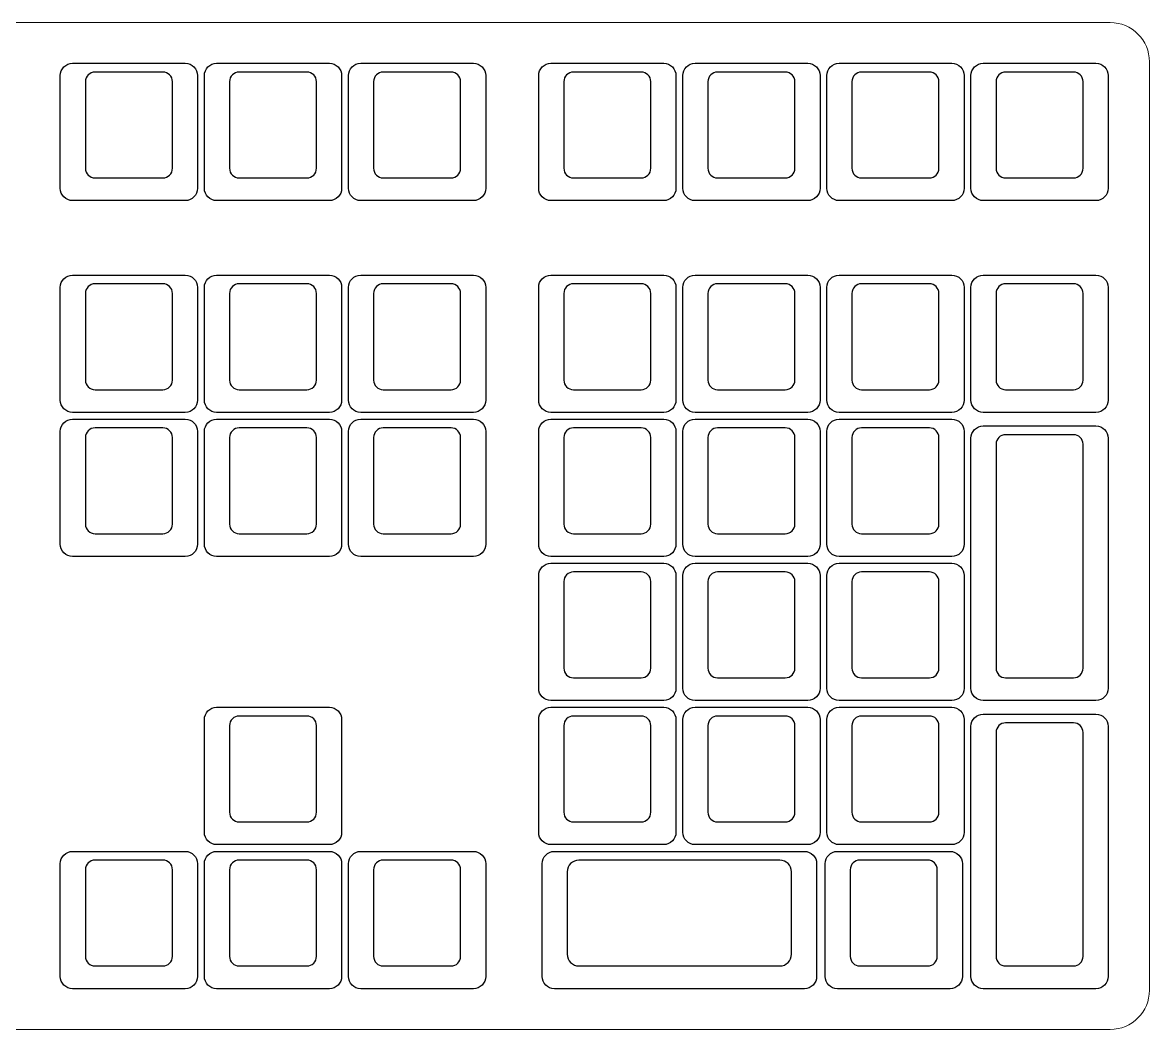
# Model space of a CAD drawing. Header units: millimetres. Extents: x -493 to 473, y -489 to 489.
# Drawn here: x 324.2 to 473.2, y 260.8 to 393.9 of the extents above; entities that cross this region are included whole.
import ezdxf

# ---------------------------------------------------------------- set-up
doc = ezdxf.new("R2010")
doc.units = ezdxf.units.MM
doc.header["$MEASUREMENT"] = 0
doc.layers.add('Layer 1', color=7, linetype='Continuous')

msp = doc.modelspace()

# ---------------------------------------------------------------- linework, layer by layer
at = {"layer": 'Layer 1', "color": 250, "lineweight": 18}
msp.add_open_spline([(37.475, 393.9468), (37.475, 393.9468), (468.0428, 393.9468), (468.0428, 393.9468), (468.0428, 393.9468), (470.9028, 393.9468), (473.2427, 391.6069), (473.2427, 388.7469), (473.2427, 388.7469), (473.2427, 388.7469), (473.2427, 266.0096), (473.2427, 266.0096), (473.2427, 266.0096), (473.2427, 263.1496), (470.9028, 260.8097), (468.0428, 260.8097), (468.0428, 260.8097), (468.0428, 260.8097), (37.475, 260.8097), (37.475, 260.8097), (37.475, 260.8097), (34.615, 260.8097), (32.2751, 263.1496), (32.2751, 266.0096), (32.2751, 266.0096), (32.2751, 266.0096), (32.2751, 388.7469), (32.2751, 388.7469), (32.2751, 388.7469), (32.2751, 391.6069), (34.615, 393.9468), (37.475, 393.9468)], degree=3, knots=[0, 0, 0, 0, 0.11111111, 0.11111111, 0.11111111, 0.11111111, 0.22222222, 0.22222222, 0.22222222, 0.22222222, 0.33333333, 0.33333333, 0.33333333, 0.33333333, 0.44444444, 0.44444444, 0.44444444, 0.44444444, 0.55555556, 0.55555556, 0.55555556, 0.55555556, 0.66666667, 0.66666667, 0.66666667, 0.66666667, 0.77777778, 0.77777778, 0.77777778, 0.77777778, 1, 1, 1, 1], dxfattribs=at)
at = {"layer": 'Layer 1', "color": 169}
for points in [[(330.8617, 370.4032), (330.8617, 370.4032), (345.7639, 370.4032), (345.7639, 370.4032), (345.7639, 370.4032), (346.6571, 370.4032), (347.3878, 371.1339), (347.3878, 372.0271), (347.3878, 372.0271), (347.3878, 372.0271), (347.3878, 386.9293), (347.3878, 386.9293), (347.3878, 386.9293), (347.3878, 387.8225), (346.6571, 388.5532), (345.7639, 388.5532), (345.7639, 388.5532), (345.7639, 388.5532), (330.8617, 388.5532), (330.8617, 388.5532), (330.8617, 388.5532), (329.9685, 388.5532), (329.2378, 387.8225), (329.2378, 386.9293), (329.2378, 386.9293), (329.2378, 386.9293), (329.2378, 372.0271), (329.2378, 372.0271), (329.2378, 372.0271), (329.2378, 371.1339), (329.9685, 370.4032), (330.8617, 370.4032)], [(349.9117, 370.4032), (349.9117, 370.4032), (364.8139, 370.4032), (364.8139, 370.4032), (364.8139, 370.4032), (365.7071, 370.4032), (366.4378, 371.1339), (366.4378, 372.0271), (366.4378, 372.0271), (366.4378, 372.0271), (366.4378, 386.9293), (366.4378, 386.9293), (366.4378, 386.9293), (366.4378, 387.8225), (365.7071, 388.5532), (364.8139, 388.5532), (364.8139, 388.5532), (364.8139, 388.5532), (349.9117, 388.5532), (349.9117, 388.5532), (349.9117, 388.5532), (349.0185, 388.5532), (348.2878, 387.8225), (348.2878, 386.9293), (348.2878, 386.9293), (348.2878, 386.9293), (348.2878, 372.0271), (348.2878, 372.0271), (348.2878, 372.0271), (348.2878, 371.1339), (349.0185, 370.4032), (349.9117, 370.4032)], [(368.9617, 370.4032), (368.9617, 370.4032), (383.8639, 370.4032), (383.8639, 370.4032), (383.8639, 370.4032), (384.7571, 370.4032), (385.4878, 371.1339), (385.4878, 372.0271), (385.4878, 372.0271), (385.4878, 372.0271), (385.4878, 386.9293), (385.4878, 386.9293), (385.4878, 386.9293), (385.4878, 387.8225), (384.7571, 388.5532), (383.8639, 388.5532), (383.8639, 388.5532), (383.8639, 388.5532), (368.9617, 388.5532), (368.9617, 388.5532), (368.9617, 388.5532), (368.0685, 388.5532), (367.3378, 387.8225), (367.3378, 386.9293), (367.3378, 386.9293), (367.3378, 386.9293), (367.3378, 372.0271), (367.3378, 372.0271), (367.3378, 372.0271), (367.3378, 371.1339), (368.0685, 370.4032), (368.9617, 370.4032)], [(394.1117, 370.4032), (394.1117, 370.4032), (409.0139, 370.4032), (409.0139, 370.4032), (409.0139, 370.4032), (409.9071, 370.4032), (410.6378, 371.1339), (410.6378, 372.0271), (410.6378, 372.0271), (410.6378, 372.0271), (410.6378, 386.9293), (410.6378, 386.9293), (410.6378, 386.9293), (410.6378, 387.8225), (409.9071, 388.5532), (409.0139, 388.5532), (409.0139, 388.5532), (409.0139, 388.5532), (394.1117, 388.5532), (394.1117, 388.5532), (394.1117, 388.5532), (393.2185, 388.5532), (392.4878, 387.8225), (392.4878, 386.9293), (392.4878, 386.9293), (392.4878, 386.9293), (392.4878, 372.0271), (392.4878, 372.0271), (392.4878, 372.0271), (392.4878, 371.1339), (393.2185, 370.4032), (394.1117, 370.4032)], [(413.1617, 370.4032), (413.1617, 370.4032), (428.0639, 370.4032), (428.0639, 370.4032), (428.0639, 370.4032), (428.9571, 370.4032), (429.6878, 371.1339), (429.6878, 372.0271), (429.6878, 372.0271), (429.6878, 372.0271), (429.6878, 386.9293), (429.6878, 386.9293), (429.6878, 386.9293), (429.6878, 387.8225), (428.9571, 388.5532), (428.0639, 388.5532), (428.0639, 388.5532), (428.0639, 388.5532), (413.1617, 388.5532), (413.1617, 388.5532), (413.1617, 388.5532), (412.2685, 388.5532), (411.5378, 387.8225), (411.5378, 386.9293), (411.5378, 386.9293), (411.5378, 386.9293), (411.5378, 372.0271), (411.5378, 372.0271), (411.5378, 372.0271), (411.5378, 371.1339), (412.2685, 370.4032), (413.1617, 370.4032)], [(432.2117, 370.4032), (432.2117, 370.4032), (447.1139, 370.4032), (447.1139, 370.4032), (447.1139, 370.4032), (448.0071, 370.4032), (448.7378, 371.1339), (448.7378, 372.0271), (448.7378, 372.0271), (448.7378, 372.0271), (448.7378, 386.9293), (448.7378, 386.9293), (448.7378, 386.9293), (448.7378, 387.8225), (448.0071, 388.5532), (447.1139, 388.5532), (447.1139, 388.5532), (447.1139, 388.5532), (432.2117, 388.5532), (432.2117, 388.5532), (432.2117, 388.5532), (431.3185, 388.5532), (430.5878, 387.8225), (430.5878, 386.9293), (430.5878, 386.9293), (430.5878, 386.9293), (430.5878, 372.0271), (430.5878, 372.0271), (430.5878, 372.0271), (430.5878, 371.1339), (431.3185, 370.4032), (432.2117, 370.4032)], [(451.2617, 370.4032), (451.2617, 370.4032), (466.1639, 370.4032), (466.1639, 370.4032), (466.1639, 370.4032), (467.0571, 370.4032), (467.7878, 371.1339), (467.7878, 372.0271), (467.7878, 372.0271), (467.7878, 372.0271), (467.7878, 386.9293), (467.7878, 386.9293), (467.7878, 386.9293), (467.7878, 387.8225), (467.0571, 388.5532), (466.1639, 388.5532), (466.1639, 388.5532), (466.1639, 388.5532), (451.2617, 388.5532), (451.2617, 388.5532), (451.2617, 388.5532), (450.3685, 388.5532), (449.6378, 387.8225), (449.6378, 386.9293), (449.6378, 386.9293), (449.6378, 386.9293), (449.6378, 372.0271), (449.6378, 372.0271), (449.6378, 372.0271), (449.6378, 371.1339), (450.3685, 370.4032), (451.2617, 370.4032)], [(330.8617, 342.4031), (330.8617, 342.4031), (345.7639, 342.4031), (345.7639, 342.4031), (345.7639, 342.4031), (346.6571, 342.4031), (347.3878, 343.1338), (347.3878, 344.027), (347.3878, 344.027), (347.3878, 344.027), (347.3878, 358.9292), (347.3878, 358.9292), (347.3878, 358.9292), (347.3878, 359.8224), (346.6571, 360.5531), (345.7639, 360.5531), (345.7639, 360.5531), (345.7639, 360.5531), (330.8617, 360.5531), (330.8617, 360.5531), (330.8617, 360.5531), (329.9685, 360.5531), (329.2378, 359.8224), (329.2378, 358.9292), (329.2378, 358.9292), (329.2378, 358.9292), (329.2378, 344.027), (329.2378, 344.027), (329.2378, 344.027), (329.2378, 343.1338), (329.9685, 342.4031), (330.8617, 342.4031)], [(349.9117, 342.4031), (349.9117, 342.4031), (364.8139, 342.4031), (364.8139, 342.4031), (364.8139, 342.4031), (365.7071, 342.4031), (366.4378, 343.1338), (366.4378, 344.027), (366.4378, 344.027), (366.4378, 344.027), (366.4378, 358.9292), (366.4378, 358.9292), (366.4378, 358.9292), (366.4378, 359.8224), (365.7071, 360.5531), (364.8139, 360.5531), (364.8139, 360.5531), (364.8139, 360.5531), (349.9117, 360.5531), (349.9117, 360.5531), (349.9117, 360.5531), (349.0185, 360.5531), (348.2878, 359.8224), (348.2878, 358.9292), (348.2878, 358.9292), (348.2878, 358.9292), (348.2878, 344.027), (348.2878, 344.027), (348.2878, 344.027), (348.2878, 343.1338), (349.0185, 342.4031), (349.9117, 342.4031)], [(368.9617, 342.4031), (368.9617, 342.4031), (383.8639, 342.4031), (383.8639, 342.4031), (383.8639, 342.4031), (384.7571, 342.4031), (385.4878, 343.1338), (385.4878, 344.027), (385.4878, 344.027), (385.4878, 344.027), (385.4878, 358.9292), (385.4878, 358.9292), (385.4878, 358.9292), (385.4878, 359.8224), (384.7571, 360.5531), (383.8639, 360.5531), (383.8639, 360.5531), (383.8639, 360.5531), (368.9617, 360.5531), (368.9617, 360.5531), (368.9617, 360.5531), (368.0685, 360.5531), (367.3378, 359.8224), (367.3378, 358.9292), (367.3378, 358.9292), (367.3378, 358.9292), (367.3378, 344.027), (367.3378, 344.027), (367.3378, 344.027), (367.3378, 343.1338), (368.0685, 342.4031), (368.9617, 342.4031)], [(394.1117, 342.4031), (394.1117, 342.4031), (409.0139, 342.4031), (409.0139, 342.4031), (409.0139, 342.4031), (409.9071, 342.4031), (410.6378, 343.1338), (410.6378, 344.027), (410.6378, 344.027), (410.6378, 344.027), (410.6378, 358.9292), (410.6378, 358.9292), (410.6378, 358.9292), (410.6378, 359.8224), (409.9071, 360.5531), (409.0139, 360.5531), (409.0139, 360.5531), (409.0139, 360.5531), (394.1117, 360.5531), (394.1117, 360.5531), (394.1117, 360.5531), (393.2185, 360.5531), (392.4878, 359.8224), (392.4878, 358.9292), (392.4878, 358.9292), (392.4878, 358.9292), (392.4878, 344.027), (392.4878, 344.027), (392.4878, 344.027), (392.4878, 343.1338), (393.2185, 342.4031), (394.1117, 342.4031)], [(413.1617, 342.4031), (413.1617, 342.4031), (428.0639, 342.4031), (428.0639, 342.4031), (428.0639, 342.4031), (428.9571, 342.4031), (429.6878, 343.1338), (429.6878, 344.027), (429.6878, 344.027), (429.6878, 344.027), (429.6878, 358.9292), (429.6878, 358.9292), (429.6878, 358.9292), (429.6878, 359.8224), (428.9571, 360.5531), (428.0639, 360.5531), (428.0639, 360.5531), (428.0639, 360.5531), (413.1617, 360.5531), (413.1617, 360.5531), (413.1617, 360.5531), (412.2685, 360.5531), (411.5378, 359.8224), (411.5378, 358.9292), (411.5378, 358.9292), (411.5378, 358.9292), (411.5378, 344.027), (411.5378, 344.027), (411.5378, 344.027), (411.5378, 343.1338), (412.2685, 342.4031), (413.1617, 342.4031)], [(432.2117, 342.4031), (432.2117, 342.4031), (447.1139, 342.4031), (447.1139, 342.4031), (447.1139, 342.4031), (448.0071, 342.4031), (448.7378, 343.1338), (448.7378, 344.027), (448.7378, 344.027), (448.7378, 344.027), (448.7378, 358.9292), (448.7378, 358.9292), (448.7378, 358.9292), (448.7378, 359.8224), (448.0071, 360.5531), (447.1139, 360.5531), (447.1139, 360.5531), (447.1139, 360.5531), (432.2117, 360.5531), (432.2117, 360.5531), (432.2117, 360.5531), (431.3185, 360.5531), (430.5878, 359.8224), (430.5878, 358.9292), (430.5878, 358.9292), (430.5878, 358.9292), (430.5878, 344.027), (430.5878, 344.027), (430.5878, 344.027), (430.5878, 343.1338), (431.3185, 342.4031), (432.2117, 342.4031)], [(451.2617, 342.4031), (451.2617, 342.4031), (466.1639, 342.4031), (466.1639, 342.4031), (466.1639, 342.4031), (467.0571, 342.4031), (467.7878, 343.1338), (467.7878, 344.027), (467.7878, 344.027), (467.7878, 344.027), (467.7878, 358.9292), (467.7878, 358.9292), (467.7878, 358.9292), (467.7878, 359.8224), (467.0571, 360.5531), (466.1639, 360.5531), (466.1639, 360.5531), (466.1639, 360.5531), (451.2617, 360.5531), (451.2617, 360.5531), (451.2617, 360.5531), (450.3685, 360.5531), (449.6378, 359.8224), (449.6378, 358.9292), (449.6378, 358.9292), (449.6378, 358.9292), (449.6378, 344.027), (449.6378, 344.027), (449.6378, 344.027), (449.6378, 343.1338), (450.3685, 342.4031), (451.2617, 342.4031)], [(330.8617, 323.3531), (330.8617, 323.3531), (345.7639, 323.3531), (345.7639, 323.3531), (345.7639, 323.3531), (346.6571, 323.3531), (347.3878, 324.0838), (347.3878, 324.977), (347.3878, 324.977), (347.3878, 324.977), (347.3878, 339.8792), (347.3878, 339.8792), (347.3878, 339.8792), (347.3878, 340.7724), (346.6571, 341.5031), (345.7639, 341.5031), (345.7639, 341.5031), (345.7639, 341.5031), (330.8617, 341.5031), (330.8617, 341.5031), (330.8617, 341.5031), (329.9685, 341.5031), (329.2378, 340.7724), (329.2378, 339.8792), (329.2378, 339.8792), (329.2378, 339.8792), (329.2378, 324.977), (329.2378, 324.977), (329.2378, 324.977), (329.2378, 324.0838), (329.9685, 323.3531), (330.8617, 323.3531)], [(349.9117, 323.3531), (349.9117, 323.3531), (364.8139, 323.3531), (364.8139, 323.3531), (364.8139, 323.3531), (365.7071, 323.3531), (366.4378, 324.0838), (366.4378, 324.977), (366.4378, 324.977), (366.4378, 324.977), (366.4378, 339.8792), (366.4378, 339.8792), (366.4378, 339.8792), (366.4378, 340.7724), (365.7071, 341.5031), (364.8139, 341.5031), (364.8139, 341.5031), (364.8139, 341.5031), (349.9117, 341.5031), (349.9117, 341.5031), (349.9117, 341.5031), (349.0185, 341.5031), (348.2878, 340.7724), (348.2878, 339.8792), (348.2878, 339.8792), (348.2878, 339.8792), (348.2878, 324.977), (348.2878, 324.977), (348.2878, 324.977), (348.2878, 324.0838), (349.0185, 323.3531), (349.9117, 323.3531)], [(368.9617, 323.3531), (368.9617, 323.3531), (383.8639, 323.3531), (383.8639, 323.3531), (383.8639, 323.3531), (384.7571, 323.3531), (385.4878, 324.0838), (385.4878, 324.977), (385.4878, 324.977), (385.4878, 324.977), (385.4878, 339.8792), (385.4878, 339.8792), (385.4878, 339.8792), (385.4878, 340.7724), (384.7571, 341.5031), (383.8639, 341.5031), (383.8639, 341.5031), (383.8639, 341.5031), (368.9617, 341.5031), (368.9617, 341.5031), (368.9617, 341.5031), (368.0685, 341.5031), (367.3378, 340.7724), (367.3378, 339.8792), (367.3378, 339.8792), (367.3378, 339.8792), (367.3378, 324.977), (367.3378, 324.977), (367.3378, 324.977), (367.3378, 324.0838), (368.0685, 323.3531), (368.9617, 323.3531)], [(394.1117, 323.3531), (394.1117, 323.3531), (409.0139, 323.3531), (409.0139, 323.3531), (409.0139, 323.3531), (409.9071, 323.3531), (410.6378, 324.0838), (410.6378, 324.977), (410.6378, 324.977), (410.6378, 324.977), (410.6378, 339.8792), (410.6378, 339.8792), (410.6378, 339.8792), (410.6378, 340.7724), (409.9071, 341.5031), (409.0139, 341.5031), (409.0139, 341.5031), (409.0139, 341.5031), (394.1117, 341.5031), (394.1117, 341.5031), (394.1117, 341.5031), (393.2185, 341.5031), (392.4878, 340.7724), (392.4878, 339.8792), (392.4878, 339.8792), (392.4878, 339.8792), (392.4878, 324.977), (392.4878, 324.977), (392.4878, 324.977), (392.4878, 324.0838), (393.2185, 323.3531), (394.1117, 323.3531)], [(413.1617, 323.3531), (413.1617, 323.3531), (428.0639, 323.3531), (428.0639, 323.3531), (428.0639, 323.3531), (428.9571, 323.3531), (429.6878, 324.0838), (429.6878, 324.977), (429.6878, 324.977), (429.6878, 324.977), (429.6878, 339.8792), (429.6878, 339.8792), (429.6878, 339.8792), (429.6878, 340.7724), (428.9571, 341.5031), (428.0639, 341.5031), (428.0639, 341.5031), (428.0639, 341.5031), (413.1617, 341.5031), (413.1617, 341.5031), (413.1617, 341.5031), (412.2685, 341.5031), (411.5378, 340.7724), (411.5378, 339.8792), (411.5378, 339.8792), (411.5378, 339.8792), (411.5378, 324.977), (411.5378, 324.977), (411.5378, 324.977), (411.5378, 324.0838), (412.2685, 323.3531), (413.1617, 323.3531)], [(432.2117, 323.3531), (432.2117, 323.3531), (447.1139, 323.3531), (447.1139, 323.3531), (447.1139, 323.3531), (448.0071, 323.3531), (448.7378, 324.0838), (448.7378, 324.977), (448.7378, 324.977), (448.7378, 324.977), (448.7378, 339.8792), (448.7378, 339.8792), (448.7378, 339.8792), (448.7378, 340.7724), (448.0071, 341.5031), (447.1139, 341.5031), (447.1139, 341.5031), (447.1139, 341.5031), (432.2117, 341.5031), (432.2117, 341.5031), (432.2117, 341.5031), (431.3185, 341.5031), (430.5878, 340.7724), (430.5878, 339.8792), (430.5878, 339.8792), (430.5878, 339.8792), (430.5878, 324.977), (430.5878, 324.977), (430.5878, 324.977), (430.5878, 324.0838), (431.3185, 323.3531), (432.2117, 323.3531)], [(467.7879, 305.927), (467.7879, 305.927), (467.7879, 338.9792), (467.7879, 338.9792), (467.7879, 338.9792), (467.7879, 339.8724), (467.0572, 340.6031), (466.164, 340.6031), (466.164, 340.6031), (466.164, 340.6031), (451.2618, 340.6031), (451.2618, 340.6031), (451.2618, 340.6031), (450.3686, 340.6031), (449.6379, 339.8724), (449.6379, 338.9792), (449.6379, 338.9792), (449.6379, 338.9792), (449.6379, 305.927), (449.6379, 305.927), (449.6379, 305.927), (449.6379, 305.0338), (450.3686, 304.3031), (451.2618, 304.3031), (451.2618, 304.3031), (451.2618, 304.3031), (466.164, 304.3031), (466.164, 304.3031), (466.164, 304.3031), (467.0572, 304.3031), (467.7879, 305.0338), (467.7879, 305.927)], [(394.1117, 304.3031), (394.1117, 304.3031), (409.0139, 304.3031), (409.0139, 304.3031), (409.0139, 304.3031), (409.9071, 304.3031), (410.6378, 305.0338), (410.6378, 305.927), (410.6378, 305.927), (410.6378, 305.927), (410.6378, 320.8292), (410.6378, 320.8292), (410.6378, 320.8292), (410.6378, 321.7224), (409.9071, 322.4531), (409.0139, 322.4531), (409.0139, 322.4531), (409.0139, 322.4531), (394.1117, 322.4531), (394.1117, 322.4531), (394.1117, 322.4531), (393.2185, 322.4531), (392.4878, 321.7224), (392.4878, 320.8292), (392.4878, 320.8292), (392.4878, 320.8292), (392.4878, 305.927), (392.4878, 305.927), (392.4878, 305.927), (392.4878, 305.0338), (393.2185, 304.3031), (394.1117, 304.3031)], [(413.1617, 304.3031), (413.1617, 304.3031), (428.0639, 304.3031), (428.0639, 304.3031), (428.0639, 304.3031), (428.9571, 304.3031), (429.6878, 305.0338), (429.6878, 305.927), (429.6878, 305.927), (429.6878, 305.927), (429.6878, 320.8292), (429.6878, 320.8292), (429.6878, 320.8292), (429.6878, 321.7224), (428.9571, 322.4531), (428.0639, 322.4531), (428.0639, 322.4531), (428.0639, 322.4531), (413.1617, 322.4531), (413.1617, 322.4531), (413.1617, 322.4531), (412.2685, 322.4531), (411.5378, 321.7224), (411.5378, 320.8292), (411.5378, 320.8292), (411.5378, 320.8292), (411.5378, 305.927), (411.5378, 305.927), (411.5378, 305.927), (411.5378, 305.0338), (412.2685, 304.3031), (413.1617, 304.3031)], [(432.2117, 304.3031), (432.2117, 304.3031), (447.1139, 304.3031), (447.1139, 304.3031), (447.1139, 304.3031), (448.0071, 304.3031), (448.7378, 305.0338), (448.7378, 305.927), (448.7378, 305.927), (448.7378, 305.927), (448.7378, 320.8292), (448.7378, 320.8292), (448.7378, 320.8292), (448.7378, 321.7224), (448.0071, 322.4531), (447.1139, 322.4531), (447.1139, 322.4531), (447.1139, 322.4531), (432.2117, 322.4531), (432.2117, 322.4531), (432.2117, 322.4531), (431.3185, 322.4531), (430.5878, 321.7224), (430.5878, 320.8292), (430.5878, 320.8292), (430.5878, 320.8292), (430.5878, 305.927), (430.5878, 305.927), (430.5878, 305.927), (430.5878, 305.0338), (431.3185, 304.3031), (432.2117, 304.3031)], [(349.9117, 285.2531), (349.9117, 285.2531), (364.8139, 285.2531), (364.8139, 285.2531), (364.8139, 285.2531), (365.7071, 285.2531), (366.4378, 285.9838), (366.4378, 286.877), (366.4378, 286.877), (366.4378, 286.877), (366.4378, 301.7792), (366.4378, 301.7792), (366.4378, 301.7792), (366.4378, 302.6724), (365.7071, 303.4031), (364.8139, 303.4031), (364.8139, 303.4031), (364.8139, 303.4031), (349.9117, 303.4031), (349.9117, 303.4031), (349.9117, 303.4031), (349.0185, 303.4031), (348.2878, 302.6724), (348.2878, 301.7792), (348.2878, 301.7792), (348.2878, 301.7792), (348.2878, 286.877), (348.2878, 286.877), (348.2878, 286.877), (348.2878, 285.9838), (349.0185, 285.2531), (349.9117, 285.2531)], [(394.1117, 285.2531), (394.1117, 285.2531), (409.0139, 285.2531), (409.0139, 285.2531), (409.0139, 285.2531), (409.9071, 285.2531), (410.6378, 285.9838), (410.6378, 286.877), (410.6378, 286.877), (410.6378, 286.877), (410.6378, 301.7792), (410.6378, 301.7792), (410.6378, 301.7792), (410.6378, 302.6724), (409.9071, 303.4031), (409.0139, 303.4031), (409.0139, 303.4031), (409.0139, 303.4031), (394.1117, 303.4031), (394.1117, 303.4031), (394.1117, 303.4031), (393.2185, 303.4031), (392.4878, 302.6724), (392.4878, 301.7792), (392.4878, 301.7792), (392.4878, 301.7792), (392.4878, 286.877), (392.4878, 286.877), (392.4878, 286.877), (392.4878, 285.9838), (393.2185, 285.2531), (394.1117, 285.2531)], [(413.1617, 285.2531), (413.1617, 285.2531), (428.0639, 285.2531), (428.0639, 285.2531), (428.0639, 285.2531), (428.9571, 285.2531), (429.6878, 285.9838), (429.6878, 286.877), (429.6878, 286.877), (429.6878, 286.877), (429.6878, 301.7792), (429.6878, 301.7792), (429.6878, 301.7792), (429.6878, 302.6724), (428.9571, 303.4031), (428.0639, 303.4031), (428.0639, 303.4031), (428.0639, 303.4031), (413.1617, 303.4031), (413.1617, 303.4031), (413.1617, 303.4031), (412.2685, 303.4031), (411.5378, 302.6724), (411.5378, 301.7792), (411.5378, 301.7792), (411.5378, 301.7792), (411.5378, 286.877), (411.5378, 286.877), (411.5378, 286.877), (411.5378, 285.9838), (412.2685, 285.2531), (413.1617, 285.2531)], [(432.2117, 285.2531), (432.2117, 285.2531), (447.1139, 285.2531), (447.1139, 285.2531), (447.1139, 285.2531), (448.0071, 285.2531), (448.7378, 285.9838), (448.7378, 286.877), (448.7378, 286.877), (448.7378, 286.877), (448.7378, 301.7792), (448.7378, 301.7792), (448.7378, 301.7792), (448.7378, 302.6724), (448.0071, 303.4031), (447.1139, 303.4031), (447.1139, 303.4031), (447.1139, 303.4031), (432.2117, 303.4031), (432.2117, 303.4031), (432.2117, 303.4031), (431.3185, 303.4031), (430.5878, 302.6724), (430.5878, 301.7792), (430.5878, 301.7792), (430.5878, 301.7792), (430.5878, 286.877), (430.5878, 286.877), (430.5878, 286.877), (430.5878, 285.9838), (431.3185, 285.2531), (432.2117, 285.2531)], [(467.7879, 267.8271), (467.7879, 267.8271), (467.7879, 300.8793), (467.7879, 300.8793), (467.7879, 300.8793), (467.7879, 301.7725), (467.0572, 302.5032), (466.164, 302.5032), (466.164, 302.5032), (466.164, 302.5032), (451.2618, 302.5032), (451.2618, 302.5032), (451.2618, 302.5032), (450.3686, 302.5032), (449.6379, 301.7725), (449.6379, 300.8793), (449.6379, 300.8793), (449.6379, 300.8793), (449.6379, 267.8271), (449.6379, 267.8271), (449.6379, 267.8271), (449.6379, 266.9339), (450.3686, 266.2032), (451.2618, 266.2032), (451.2618, 266.2032), (451.2618, 266.2032), (466.164, 266.2032), (466.164, 266.2032), (466.164, 266.2032), (467.0572, 266.2032), (467.7879, 266.9339), (467.7879, 267.8271)], [(330.8617, 266.2031), (330.8617, 266.2031), (345.7639, 266.2031), (345.7639, 266.2031), (345.7639, 266.2031), (346.6571, 266.2031), (347.3878, 266.9338), (347.3878, 267.827), (347.3878, 267.827), (347.3878, 267.827), (347.3878, 282.7292), (347.3878, 282.7292), (347.3878, 282.7292), (347.3878, 283.6224), (346.6571, 284.3531), (345.7639, 284.3531), (345.7639, 284.3531), (345.7639, 284.3531), (330.8617, 284.3531), (330.8617, 284.3531), (330.8617, 284.3531), (329.9685, 284.3531), (329.2378, 283.6224), (329.2378, 282.7292), (329.2378, 282.7292), (329.2378, 282.7292), (329.2378, 267.827), (329.2378, 267.827), (329.2378, 267.827), (329.2378, 266.9338), (329.9685, 266.2031), (330.8617, 266.2031)], [(349.9117, 266.2031), (349.9117, 266.2031), (364.8139, 266.2031), (364.8139, 266.2031), (364.8139, 266.2031), (365.7071, 266.2031), (366.4378, 266.9338), (366.4378, 267.827), (366.4378, 267.827), (366.4378, 267.827), (366.4378, 282.7292), (366.4378, 282.7292), (366.4378, 282.7292), (366.4378, 283.6224), (365.7071, 284.3531), (364.8139, 284.3531), (364.8139, 284.3531), (364.8139, 284.3531), (349.9117, 284.3531), (349.9117, 284.3531), (349.9117, 284.3531), (349.0185, 284.3531), (348.2878, 283.6224), (348.2878, 282.7292), (348.2878, 282.7292), (348.2878, 282.7292), (348.2878, 267.827), (348.2878, 267.827), (348.2878, 267.827), (348.2878, 266.9338), (349.0185, 266.2031), (349.9117, 266.2031)], [(368.9617, 266.2031), (368.9617, 266.2031), (383.8639, 266.2031), (383.8639, 266.2031), (383.8639, 266.2031), (384.7571, 266.2031), (385.4878, 266.9338), (385.4878, 267.827), (385.4878, 267.827), (385.4878, 267.827), (385.4878, 282.7292), (385.4878, 282.7292), (385.4878, 282.7292), (385.4878, 283.6224), (384.7571, 284.3531), (383.8639, 284.3531), (383.8639, 284.3531), (383.8639, 284.3531), (368.9617, 284.3531), (368.9617, 284.3531), (368.9617, 284.3531), (368.0685, 284.3531), (367.3378, 283.6224), (367.3378, 282.7292), (367.3378, 282.7292), (367.3378, 282.7292), (367.3378, 267.827), (367.3378, 267.827), (367.3378, 267.827), (367.3378, 266.9338), (368.0685, 266.2031), (368.9617, 266.2031)], [(394.5618, 266.2032), (394.5618, 266.2032), (427.614, 266.2032), (427.614, 266.2032), (427.614, 266.2032), (428.5072, 266.2032), (429.2379, 266.9339), (429.2379, 267.8271), (429.2379, 267.8271), (429.2379, 267.8271), (429.2379, 282.7293), (429.2379, 282.7293), (429.2379, 282.7293), (429.2379, 283.6225), (428.5072, 284.3532), (427.614, 284.3532), (427.614, 284.3532), (427.614, 284.3532), (394.5618, 284.3532), (394.5618, 284.3532), (394.5618, 284.3532), (393.6686, 284.3532), (392.9379, 283.6225), (392.9379, 282.7293), (392.9379, 282.7293), (392.9379, 282.7293), (392.9379, 267.8271), (392.9379, 267.8271), (392.9379, 267.8271), (392.9379, 266.9339), (393.6686, 266.2032), (394.5618, 266.2032)], [(431.9868, 266.2031), (431.9868, 266.2031), (446.889, 266.2031), (446.889, 266.2031), (446.889, 266.2031), (447.7822, 266.2031), (448.5129, 266.9338), (448.5129, 267.827), (448.5129, 267.827), (448.5129, 267.827), (448.5129, 282.7292), (448.5129, 282.7292), (448.5129, 282.7292), (448.5129, 283.6224), (447.7822, 284.3531), (446.889, 284.3531), (446.889, 284.3531), (446.889, 284.3531), (431.9868, 284.3531), (431.9868, 284.3531), (431.9868, 284.3531), (431.0936, 284.3531), (430.3629, 283.6224), (430.3629, 282.7292), (430.3629, 282.7292), (430.3629, 282.7292), (430.3629, 267.827), (430.3629, 267.827), (430.3629, 267.827), (430.3629, 266.9338), (431.0936, 266.2031), (431.9868, 266.2031)]]:
    msp.add_open_spline(points, degree=3, knots=[0, 0, 0, 0, 0.11111111, 0.11111111, 0.11111111, 0.11111111, 0.22222222, 0.22222222, 0.22222222, 0.22222222, 0.33333333, 0.33333333, 0.33333333, 0.33333333, 0.44444444, 0.44444444, 0.44444444, 0.44444444, 0.55555556, 0.55555556, 0.55555556, 0.55555556, 0.66666667, 0.66666667, 0.66666667, 0.66666667, 0.77777778, 0.77777778, 0.77777778, 0.77777778, 1, 1, 1, 1], dxfattribs=at)
at = {"layer": 'Layer 1', "color": 159}
for points in [[(333.8297, 387.4032), (333.8297, 387.4032), (342.7959, 387.4032), (342.7959, 387.4032), (342.7959, 387.4032), (343.4928, 387.4032), (344.0628, 386.8332), (344.0628, 386.1364), (344.0628, 386.1364), (344.0628, 386.1364), (344.0628, 374.6701), (344.0628, 374.6701), (344.0628, 374.6701), (344.0628, 373.9733), (343.4928, 373.4032), (342.7959, 373.4032), (342.7959, 373.4032), (342.7959, 373.4032), (333.8297, 373.4032), (333.8297, 373.4032), (333.8297, 373.4032), (333.1328, 373.4032), (332.5628, 373.9733), (332.5628, 374.6701), (332.5628, 374.6701), (332.5628, 374.6701), (332.5628, 386.1364), (332.5628, 386.1364), (332.5628, 386.1364), (332.5628, 386.8332), (333.1328, 387.4032), (333.8297, 387.4032)], [(352.8797, 387.4032), (352.8797, 387.4032), (361.8459, 387.4032), (361.8459, 387.4032), (361.8459, 387.4032), (362.5428, 387.4032), (363.1128, 386.8332), (363.1128, 386.1364), (363.1128, 386.1364), (363.1128, 386.1364), (363.1128, 374.6701), (363.1128, 374.6701), (363.1128, 374.6701), (363.1128, 373.9733), (362.5428, 373.4032), (361.8459, 373.4032), (361.8459, 373.4032), (361.8459, 373.4032), (352.8797, 373.4032), (352.8797, 373.4032), (352.8797, 373.4032), (352.1828, 373.4032), (351.6128, 373.9733), (351.6128, 374.6701), (351.6128, 374.6701), (351.6128, 374.6701), (351.6128, 386.1364), (351.6128, 386.1364), (351.6128, 386.1364), (351.6128, 386.8332), (352.1828, 387.4032), (352.8797, 387.4032)], [(371.9297, 387.4032), (371.9297, 387.4032), (380.8959, 387.4032), (380.8959, 387.4032), (380.8959, 387.4032), (381.5928, 387.4032), (382.1628, 386.8332), (382.1628, 386.1364), (382.1628, 386.1364), (382.1628, 386.1364), (382.1628, 374.6701), (382.1628, 374.6701), (382.1628, 374.6701), (382.1628, 373.9733), (381.5928, 373.4032), (380.8959, 373.4032), (380.8959, 373.4032), (380.8959, 373.4032), (371.9297, 373.4032), (371.9297, 373.4032), (371.9297, 373.4032), (371.2328, 373.4032), (370.6628, 373.9733), (370.6628, 374.6701), (370.6628, 374.6701), (370.6628, 374.6701), (370.6628, 386.1364), (370.6628, 386.1364), (370.6628, 386.1364), (370.6628, 386.8332), (371.2328, 387.4032), (371.9297, 387.4032)], [(397.0797, 387.4032), (397.0797, 387.4032), (406.0459, 387.4032), (406.0459, 387.4032), (406.0459, 387.4032), (406.7428, 387.4032), (407.3128, 386.8332), (407.3128, 386.1364), (407.3128, 386.1364), (407.3128, 386.1364), (407.3128, 374.6701), (407.3128, 374.6701), (407.3128, 374.6701), (407.3128, 373.9733), (406.7428, 373.4032), (406.0459, 373.4032), (406.0459, 373.4032), (406.0459, 373.4032), (397.0797, 373.4032), (397.0797, 373.4032), (397.0797, 373.4032), (396.3828, 373.4032), (395.8128, 373.9733), (395.8128, 374.6701), (395.8128, 374.6701), (395.8128, 374.6701), (395.8128, 386.1364), (395.8128, 386.1364), (395.8128, 386.1364), (395.8128, 386.8332), (396.3828, 387.4032), (397.0797, 387.4032)], [(416.1297, 387.4032), (416.1297, 387.4032), (425.0959, 387.4032), (425.0959, 387.4032), (425.0959, 387.4032), (425.7928, 387.4032), (426.3628, 386.8332), (426.3628, 386.1364), (426.3628, 386.1364), (426.3628, 386.1364), (426.3628, 374.6701), (426.3628, 374.6701), (426.3628, 374.6701), (426.3628, 373.9733), (425.7928, 373.4032), (425.0959, 373.4032), (425.0959, 373.4032), (425.0959, 373.4032), (416.1297, 373.4032), (416.1297, 373.4032), (416.1297, 373.4032), (415.4328, 373.4032), (414.8628, 373.9733), (414.8628, 374.6701), (414.8628, 374.6701), (414.8628, 374.6701), (414.8628, 386.1364), (414.8628, 386.1364), (414.8628, 386.1364), (414.8628, 386.8332), (415.4328, 387.4032), (416.1297, 387.4032)], [(435.1797, 387.4032), (435.1797, 387.4032), (444.1459, 387.4032), (444.1459, 387.4032), (444.1459, 387.4032), (444.8428, 387.4032), (445.4128, 386.8332), (445.4128, 386.1364), (445.4128, 386.1364), (445.4128, 386.1364), (445.4128, 374.6701), (445.4128, 374.6701), (445.4128, 374.6701), (445.4128, 373.9733), (444.8428, 373.4032), (444.1459, 373.4032), (444.1459, 373.4032), (444.1459, 373.4032), (435.1797, 373.4032), (435.1797, 373.4032), (435.1797, 373.4032), (434.4828, 373.4032), (433.9128, 373.9733), (433.9128, 374.6701), (433.9128, 374.6701), (433.9128, 374.6701), (433.9128, 386.1364), (433.9128, 386.1364), (433.9128, 386.1364), (433.9128, 386.8332), (434.4828, 387.4032), (435.1797, 387.4032)], [(454.2297, 387.4032), (454.2297, 387.4032), (463.1959, 387.4032), (463.1959, 387.4032), (463.1959, 387.4032), (463.8928, 387.4032), (464.4628, 386.8332), (464.4628, 386.1364), (464.4628, 386.1364), (464.4628, 386.1364), (464.4628, 374.6701), (464.4628, 374.6701), (464.4628, 374.6701), (464.4628, 373.9733), (463.8928, 373.4032), (463.1959, 373.4032), (463.1959, 373.4032), (463.1959, 373.4032), (454.2297, 373.4032), (454.2297, 373.4032), (454.2297, 373.4032), (453.5328, 373.4032), (452.9628, 373.9733), (452.9628, 374.6701), (452.9628, 374.6701), (452.9628, 374.6701), (452.9628, 386.1364), (452.9628, 386.1364), (452.9628, 386.1364), (452.9628, 386.8332), (453.5328, 387.4032), (454.2297, 387.4032)], [(333.8297, 359.4031), (333.8297, 359.4031), (342.7959, 359.4031), (342.7959, 359.4031), (342.7959, 359.4031), (343.4928, 359.4031), (344.0628, 358.8331), (344.0628, 358.1363), (344.0628, 358.1363), (344.0628, 358.1363), (344.0628, 346.67), (344.0628, 346.67), (344.0628, 346.67), (344.0628, 345.9732), (343.4928, 345.4031), (342.7959, 345.4031), (342.7959, 345.4031), (342.7959, 345.4031), (333.8297, 345.4031), (333.8297, 345.4031), (333.8297, 345.4031), (333.1328, 345.4031), (332.5628, 345.9732), (332.5628, 346.67), (332.5628, 346.67), (332.5628, 346.67), (332.5628, 358.1363), (332.5628, 358.1363), (332.5628, 358.1363), (332.5628, 358.8331), (333.1328, 359.4031), (333.8297, 359.4031)], [(352.8797, 359.4031), (352.8797, 359.4031), (361.8459, 359.4031), (361.8459, 359.4031), (361.8459, 359.4031), (362.5428, 359.4031), (363.1128, 358.8331), (363.1128, 358.1363), (363.1128, 358.1363), (363.1128, 358.1363), (363.1128, 346.67), (363.1128, 346.67), (363.1128, 346.67), (363.1128, 345.9732), (362.5428, 345.4031), (361.8459, 345.4031), (361.8459, 345.4031), (361.8459, 345.4031), (352.8797, 345.4031), (352.8797, 345.4031), (352.8797, 345.4031), (352.1828, 345.4031), (351.6128, 345.9732), (351.6128, 346.67), (351.6128, 346.67), (351.6128, 346.67), (351.6128, 358.1363), (351.6128, 358.1363), (351.6128, 358.1363), (351.6128, 358.8331), (352.1828, 359.4031), (352.8797, 359.4031)], [(371.9297, 359.4031), (371.9297, 359.4031), (380.8959, 359.4031), (380.8959, 359.4031), (380.8959, 359.4031), (381.5928, 359.4031), (382.1628, 358.8331), (382.1628, 358.1363), (382.1628, 358.1363), (382.1628, 358.1363), (382.1628, 346.67), (382.1628, 346.67), (382.1628, 346.67), (382.1628, 345.9732), (381.5928, 345.4031), (380.8959, 345.4031), (380.8959, 345.4031), (380.8959, 345.4031), (371.9297, 345.4031), (371.9297, 345.4031), (371.9297, 345.4031), (371.2328, 345.4031), (370.6628, 345.9732), (370.6628, 346.67), (370.6628, 346.67), (370.6628, 346.67), (370.6628, 358.1363), (370.6628, 358.1363), (370.6628, 358.1363), (370.6628, 358.8331), (371.2328, 359.4031), (371.9297, 359.4031)], [(397.0797, 359.4031), (397.0797, 359.4031), (406.0459, 359.4031), (406.0459, 359.4031), (406.0459, 359.4031), (406.7428, 359.4031), (407.3128, 358.8331), (407.3128, 358.1363), (407.3128, 358.1363), (407.3128, 358.1363), (407.3128, 346.67), (407.3128, 346.67), (407.3128, 346.67), (407.3128, 345.9732), (406.7428, 345.4031), (406.0459, 345.4031), (406.0459, 345.4031), (406.0459, 345.4031), (397.0797, 345.4031), (397.0797, 345.4031), (397.0797, 345.4031), (396.3828, 345.4031), (395.8128, 345.9732), (395.8128, 346.67), (395.8128, 346.67), (395.8128, 346.67), (395.8128, 358.1363), (395.8128, 358.1363), (395.8128, 358.1363), (395.8128, 358.8331), (396.3828, 359.4031), (397.0797, 359.4031)], [(416.1297, 359.4031), (416.1297, 359.4031), (425.0959, 359.4031), (425.0959, 359.4031), (425.0959, 359.4031), (425.7928, 359.4031), (426.3628, 358.8331), (426.3628, 358.1363), (426.3628, 358.1363), (426.3628, 358.1363), (426.3628, 346.67), (426.3628, 346.67), (426.3628, 346.67), (426.3628, 345.9732), (425.7928, 345.4031), (425.0959, 345.4031), (425.0959, 345.4031), (425.0959, 345.4031), (416.1297, 345.4031), (416.1297, 345.4031), (416.1297, 345.4031), (415.4328, 345.4031), (414.8628, 345.9732), (414.8628, 346.67), (414.8628, 346.67), (414.8628, 346.67), (414.8628, 358.1363), (414.8628, 358.1363), (414.8628, 358.1363), (414.8628, 358.8331), (415.4328, 359.4031), (416.1297, 359.4031)], [(435.1797, 359.4031), (435.1797, 359.4031), (444.1459, 359.4031), (444.1459, 359.4031), (444.1459, 359.4031), (444.8428, 359.4031), (445.4128, 358.8331), (445.4128, 358.1363), (445.4128, 358.1363), (445.4128, 358.1363), (445.4128, 346.67), (445.4128, 346.67), (445.4128, 346.67), (445.4128, 345.9732), (444.8428, 345.4031), (444.1459, 345.4031), (444.1459, 345.4031), (444.1459, 345.4031), (435.1797, 345.4031), (435.1797, 345.4031), (435.1797, 345.4031), (434.4828, 345.4031), (433.9128, 345.9732), (433.9128, 346.67), (433.9128, 346.67), (433.9128, 346.67), (433.9128, 358.1363), (433.9128, 358.1363), (433.9128, 358.1363), (433.9128, 358.8331), (434.4828, 359.4031), (435.1797, 359.4031)], [(454.2297, 359.4031), (454.2297, 359.4031), (463.1959, 359.4031), (463.1959, 359.4031), (463.1959, 359.4031), (463.8928, 359.4031), (464.4628, 358.8331), (464.4628, 358.1363), (464.4628, 358.1363), (464.4628, 358.1363), (464.4628, 346.67), (464.4628, 346.67), (464.4628, 346.67), (464.4628, 345.9732), (463.8928, 345.4031), (463.1959, 345.4031), (463.1959, 345.4031), (463.1959, 345.4031), (454.2297, 345.4031), (454.2297, 345.4031), (454.2297, 345.4031), (453.5328, 345.4031), (452.9628, 345.9732), (452.9628, 346.67), (452.9628, 346.67), (452.9628, 346.67), (452.9628, 358.1363), (452.9628, 358.1363), (452.9628, 358.1363), (452.9628, 358.8331), (453.5328, 359.4031), (454.2297, 359.4031)], [(333.8297, 340.3531), (333.8297, 340.3531), (342.7959, 340.3531), (342.7959, 340.3531), (342.7959, 340.3531), (343.4928, 340.3531), (344.0628, 339.7831), (344.0628, 339.0863), (344.0628, 339.0863), (344.0628, 339.0863), (344.0628, 327.62), (344.0628, 327.62), (344.0628, 327.62), (344.0628, 326.9232), (343.4928, 326.3531), (342.7959, 326.3531), (342.7959, 326.3531), (342.7959, 326.3531), (333.8297, 326.3531), (333.8297, 326.3531), (333.8297, 326.3531), (333.1328, 326.3531), (332.5628, 326.9232), (332.5628, 327.62), (332.5628, 327.62), (332.5628, 327.62), (332.5628, 339.0863), (332.5628, 339.0863), (332.5628, 339.0863), (332.5628, 339.7831), (333.1328, 340.3531), (333.8297, 340.3531)], [(352.8797, 340.3531), (352.8797, 340.3531), (361.8459, 340.3531), (361.8459, 340.3531), (361.8459, 340.3531), (362.5428, 340.3531), (363.1128, 339.7831), (363.1128, 339.0863), (363.1128, 339.0863), (363.1128, 339.0863), (363.1128, 327.62), (363.1128, 327.62), (363.1128, 327.62), (363.1128, 326.9232), (362.5428, 326.3531), (361.8459, 326.3531), (361.8459, 326.3531), (361.8459, 326.3531), (352.8797, 326.3531), (352.8797, 326.3531), (352.8797, 326.3531), (352.1828, 326.3531), (351.6128, 326.9232), (351.6128, 327.62), (351.6128, 327.62), (351.6128, 327.62), (351.6128, 339.0863), (351.6128, 339.0863), (351.6128, 339.0863), (351.6128, 339.7831), (352.1828, 340.3531), (352.8797, 340.3531)], [(371.9297, 340.3531), (371.9297, 340.3531), (380.8959, 340.3531), (380.8959, 340.3531), (380.8959, 340.3531), (381.5928, 340.3531), (382.1628, 339.7831), (382.1628, 339.0863), (382.1628, 339.0863), (382.1628, 339.0863), (382.1628, 327.62), (382.1628, 327.62), (382.1628, 327.62), (382.1628, 326.9232), (381.5928, 326.3531), (380.8959, 326.3531), (380.8959, 326.3531), (380.8959, 326.3531), (371.9297, 326.3531), (371.9297, 326.3531), (371.9297, 326.3531), (371.2328, 326.3531), (370.6628, 326.9232), (370.6628, 327.62), (370.6628, 327.62), (370.6628, 327.62), (370.6628, 339.0863), (370.6628, 339.0863), (370.6628, 339.0863), (370.6628, 339.7831), (371.2328, 340.3531), (371.9297, 340.3531)], [(397.0797, 340.3531), (397.0797, 340.3531), (406.0459, 340.3531), (406.0459, 340.3531), (406.0459, 340.3531), (406.7428, 340.3531), (407.3128, 339.7831), (407.3128, 339.0863), (407.3128, 339.0863), (407.3128, 339.0863), (407.3128, 327.62), (407.3128, 327.62), (407.3128, 327.62), (407.3128, 326.9232), (406.7428, 326.3531), (406.0459, 326.3531), (406.0459, 326.3531), (406.0459, 326.3531), (397.0797, 326.3531), (397.0797, 326.3531), (397.0797, 326.3531), (396.3828, 326.3531), (395.8128, 326.9232), (395.8128, 327.62), (395.8128, 327.62), (395.8128, 327.62), (395.8128, 339.0863), (395.8128, 339.0863), (395.8128, 339.0863), (395.8128, 339.7831), (396.3828, 340.3531), (397.0797, 340.3531)], [(416.1297, 340.3531), (416.1297, 340.3531), (425.0959, 340.3531), (425.0959, 340.3531), (425.0959, 340.3531), (425.7928, 340.3531), (426.3628, 339.7831), (426.3628, 339.0863), (426.3628, 339.0863), (426.3628, 339.0863), (426.3628, 327.62), (426.3628, 327.62), (426.3628, 327.62), (426.3628, 326.9232), (425.7928, 326.3531), (425.0959, 326.3531), (425.0959, 326.3531), (425.0959, 326.3531), (416.1297, 326.3531), (416.1297, 326.3531), (416.1297, 326.3531), (415.4328, 326.3531), (414.8628, 326.9232), (414.8628, 327.62), (414.8628, 327.62), (414.8628, 327.62), (414.8628, 339.0863), (414.8628, 339.0863), (414.8628, 339.0863), (414.8628, 339.7831), (415.4328, 340.3531), (416.1297, 340.3531)], [(435.1797, 340.3531), (435.1797, 340.3531), (444.1459, 340.3531), (444.1459, 340.3531), (444.1459, 340.3531), (444.8428, 340.3531), (445.4128, 339.7831), (445.4128, 339.0863), (445.4128, 339.0863), (445.4128, 339.0863), (445.4128, 327.62), (445.4128, 327.62), (445.4128, 327.62), (445.4128, 326.9232), (444.8428, 326.3531), (444.1459, 326.3531), (444.1459, 326.3531), (444.1459, 326.3531), (435.1797, 326.3531), (435.1797, 326.3531), (435.1797, 326.3531), (434.4828, 326.3531), (433.9128, 326.9232), (433.9128, 327.62), (433.9128, 327.62), (433.9128, 327.62), (433.9128, 339.0863), (433.9128, 339.0863), (433.9128, 339.0863), (433.9128, 339.7831), (434.4828, 340.3531), (435.1797, 340.3531)], [(452.9629, 308.5699), (452.9629, 308.5699), (452.9629, 338.1864), (452.9629, 338.1864), (452.9629, 338.1864), (452.9629, 338.8831), (453.533, 339.4532), (454.2298, 339.4532), (454.2298, 339.4532), (454.2298, 339.4532), (463.1959, 339.4532), (463.1959, 339.4532), (463.1959, 339.4532), (463.8927, 339.4532), (464.4629, 338.8831), (464.4629, 338.1864), (464.4629, 338.1864), (464.4629, 338.1864), (464.4629, 308.5699), (464.4629, 308.5699), (464.4629, 308.5699), (464.4629, 307.8732), (463.8927, 307.3032), (463.1959, 307.3032), (463.1959, 307.3032), (463.1959, 307.3032), (454.2298, 307.3032), (454.2298, 307.3032), (454.2298, 307.3032), (453.533, 307.3032), (452.9629, 307.8732), (452.9629, 308.5699)], [(397.0797, 321.3031), (397.0797, 321.3031), (406.0459, 321.3031), (406.0459, 321.3031), (406.0459, 321.3031), (406.7428, 321.3031), (407.3128, 320.7331), (407.3128, 320.0363), (407.3128, 320.0363), (407.3128, 320.0363), (407.3128, 308.57), (407.3128, 308.57), (407.3128, 308.57), (407.3128, 307.8732), (406.7428, 307.3031), (406.0459, 307.3031), (406.0459, 307.3031), (406.0459, 307.3031), (397.0797, 307.3031), (397.0797, 307.3031), (397.0797, 307.3031), (396.3828, 307.3031), (395.8128, 307.8732), (395.8128, 308.57), (395.8128, 308.57), (395.8128, 308.57), (395.8128, 320.0363), (395.8128, 320.0363), (395.8128, 320.0363), (395.8128, 320.7331), (396.3828, 321.3031), (397.0797, 321.3031)], [(416.1297, 321.3031), (416.1297, 321.3031), (425.0959, 321.3031), (425.0959, 321.3031), (425.0959, 321.3031), (425.7928, 321.3031), (426.3628, 320.7331), (426.3628, 320.0363), (426.3628, 320.0363), (426.3628, 320.0363), (426.3628, 308.57), (426.3628, 308.57), (426.3628, 308.57), (426.3628, 307.8732), (425.7928, 307.3031), (425.0959, 307.3031), (425.0959, 307.3031), (425.0959, 307.3031), (416.1297, 307.3031), (416.1297, 307.3031), (416.1297, 307.3031), (415.4328, 307.3031), (414.8628, 307.8732), (414.8628, 308.57), (414.8628, 308.57), (414.8628, 308.57), (414.8628, 320.0363), (414.8628, 320.0363), (414.8628, 320.0363), (414.8628, 320.7331), (415.4328, 321.3031), (416.1297, 321.3031)], [(435.1797, 321.3031), (435.1797, 321.3031), (444.1459, 321.3031), (444.1459, 321.3031), (444.1459, 321.3031), (444.8428, 321.3031), (445.4128, 320.7331), (445.4128, 320.0363), (445.4128, 320.0363), (445.4128, 320.0363), (445.4128, 308.57), (445.4128, 308.57), (445.4128, 308.57), (445.4128, 307.8732), (444.8428, 307.3031), (444.1459, 307.3031), (444.1459, 307.3031), (444.1459, 307.3031), (435.1797, 307.3031), (435.1797, 307.3031), (435.1797, 307.3031), (434.4828, 307.3031), (433.9128, 307.8732), (433.9128, 308.57), (433.9128, 308.57), (433.9128, 308.57), (433.9128, 320.0363), (433.9128, 320.0363), (433.9128, 320.0363), (433.9128, 320.7331), (434.4828, 321.3031), (435.1797, 321.3031)], [(352.8797, 302.2531), (352.8797, 302.2531), (361.8459, 302.2531), (361.8459, 302.2531), (361.8459, 302.2531), (362.5428, 302.2531), (363.1128, 301.6831), (363.1128, 300.9863), (363.1128, 300.9863), (363.1128, 300.9863), (363.1128, 289.52), (363.1128, 289.52), (363.1128, 289.52), (363.1128, 288.8232), (362.5428, 288.2531), (361.8459, 288.2531), (361.8459, 288.2531), (361.8459, 288.2531), (352.8797, 288.2531), (352.8797, 288.2531), (352.8797, 288.2531), (352.1828, 288.2531), (351.6128, 288.8232), (351.6128, 289.52), (351.6128, 289.52), (351.6128, 289.52), (351.6128, 300.9863), (351.6128, 300.9863), (351.6128, 300.9863), (351.6128, 301.6831), (352.1828, 302.2531), (352.8797, 302.2531)], [(397.0797, 302.2531), (397.0797, 302.2531), (406.0459, 302.2531), (406.0459, 302.2531), (406.0459, 302.2531), (406.7428, 302.2531), (407.3128, 301.6831), (407.3128, 300.9863), (407.3128, 300.9863), (407.3128, 300.9863), (407.3128, 289.52), (407.3128, 289.52), (407.3128, 289.52), (407.3128, 288.8232), (406.7428, 288.2531), (406.0459, 288.2531), (406.0459, 288.2531), (406.0459, 288.2531), (397.0797, 288.2531), (397.0797, 288.2531), (397.0797, 288.2531), (396.3828, 288.2531), (395.8128, 288.8232), (395.8128, 289.52), (395.8128, 289.52), (395.8128, 289.52), (395.8128, 300.9863), (395.8128, 300.9863), (395.8128, 300.9863), (395.8128, 301.6831), (396.3828, 302.2531), (397.0797, 302.2531)], [(416.1297, 302.2531), (416.1297, 302.2531), (425.0959, 302.2531), (425.0959, 302.2531), (425.0959, 302.2531), (425.7928, 302.2531), (426.3628, 301.6831), (426.3628, 300.9863), (426.3628, 300.9863), (426.3628, 300.9863), (426.3628, 289.52), (426.3628, 289.52), (426.3628, 289.52), (426.3628, 288.8232), (425.7928, 288.2531), (425.0959, 288.2531), (425.0959, 288.2531), (425.0959, 288.2531), (416.1297, 288.2531), (416.1297, 288.2531), (416.1297, 288.2531), (415.4328, 288.2531), (414.8628, 288.8232), (414.8628, 289.52), (414.8628, 289.52), (414.8628, 289.52), (414.8628, 300.9863), (414.8628, 300.9863), (414.8628, 300.9863), (414.8628, 301.6831), (415.4328, 302.2531), (416.1297, 302.2531)], [(435.1797, 302.2531), (435.1797, 302.2531), (444.1459, 302.2531), (444.1459, 302.2531), (444.1459, 302.2531), (444.8428, 302.2531), (445.4128, 301.6831), (445.4128, 300.9863), (445.4128, 300.9863), (445.4128, 300.9863), (445.4128, 289.52), (445.4128, 289.52), (445.4128, 289.52), (445.4128, 288.8232), (444.8428, 288.2531), (444.1459, 288.2531), (444.1459, 288.2531), (444.1459, 288.2531), (435.1797, 288.2531), (435.1797, 288.2531), (435.1797, 288.2531), (434.4828, 288.2531), (433.9128, 288.8232), (433.9128, 289.52), (433.9128, 289.52), (433.9128, 289.52), (433.9128, 300.9863), (433.9128, 300.9863), (433.9128, 300.9863), (433.9128, 301.6831), (434.4828, 302.2531), (435.1797, 302.2531)], [(452.9629, 270.47), (452.9629, 270.47), (452.9629, 300.0865), (452.9629, 300.0865), (452.9629, 300.0865), (452.9629, 300.7832), (453.533, 301.3533), (454.2298, 301.3533), (454.2298, 301.3533), (454.2298, 301.3533), (463.1959, 301.3533), (463.1959, 301.3533), (463.1959, 301.3533), (463.8927, 301.3533), (464.4629, 300.7832), (464.4629, 300.0865), (464.4629, 300.0865), (464.4629, 300.0865), (464.4629, 270.47), (464.4629, 270.47), (464.4629, 270.47), (464.4629, 269.7733), (463.8927, 269.2033), (463.1959, 269.2033), (463.1959, 269.2033), (463.1959, 269.2033), (454.2298, 269.2033), (454.2298, 269.2033), (454.2298, 269.2033), (453.533, 269.2033), (452.9629, 269.7733), (452.9629, 270.47)], [(333.8297, 283.2031), (333.8297, 283.2031), (342.7959, 283.2031), (342.7959, 283.2031), (342.7959, 283.2031), (343.4928, 283.2031), (344.0628, 282.6331), (344.0628, 281.9363), (344.0628, 281.9363), (344.0628, 281.9363), (344.0628, 270.47), (344.0628, 270.47), (344.0628, 270.47), (344.0628, 269.7732), (343.4928, 269.2031), (342.7959, 269.2031), (342.7959, 269.2031), (342.7959, 269.2031), (333.8297, 269.2031), (333.8297, 269.2031), (333.8297, 269.2031), (333.1328, 269.2031), (332.5628, 269.7732), (332.5628, 270.47), (332.5628, 270.47), (332.5628, 270.47), (332.5628, 281.9363), (332.5628, 281.9363), (332.5628, 281.9363), (332.5628, 282.6331), (333.1328, 283.2031), (333.8297, 283.2031)], [(352.8797, 283.2031), (352.8797, 283.2031), (361.8459, 283.2031), (361.8459, 283.2031), (361.8459, 283.2031), (362.5428, 283.2031), (363.1128, 282.6331), (363.1128, 281.9363), (363.1128, 281.9363), (363.1128, 281.9363), (363.1128, 270.47), (363.1128, 270.47), (363.1128, 270.47), (363.1128, 269.7732), (362.5428, 269.2031), (361.8459, 269.2031), (361.8459, 269.2031), (361.8459, 269.2031), (352.8797, 269.2031), (352.8797, 269.2031), (352.8797, 269.2031), (352.1828, 269.2031), (351.6128, 269.7732), (351.6128, 270.47), (351.6128, 270.47), (351.6128, 270.47), (351.6128, 281.9363), (351.6128, 281.9363), (351.6128, 281.9363), (351.6128, 282.6331), (352.1828, 283.2031), (352.8797, 283.2031)], [(371.9297, 283.2031), (371.9297, 283.2031), (380.8959, 283.2031), (380.8959, 283.2031), (380.8959, 283.2031), (381.5928, 283.2031), (382.1628, 282.6331), (382.1628, 281.9363), (382.1628, 281.9363), (382.1628, 281.9363), (382.1628, 270.47), (382.1628, 270.47), (382.1628, 270.47), (382.1628, 269.7732), (381.5928, 269.2031), (380.8959, 269.2031), (380.8959, 269.2031), (380.8959, 269.2031), (371.9297, 269.2031), (371.9297, 269.2031), (371.9297, 269.2031), (371.2328, 269.2031), (370.6628, 269.7732), (370.6628, 270.47), (370.6628, 270.47), (370.6628, 270.47), (370.6628, 281.9363), (370.6628, 281.9363), (370.6628, 281.9363), (370.6628, 282.6331), (371.2328, 283.2031), (371.9297, 283.2031)], [(397.8054, 283.2032), (397.8054, 283.2032), (424.3705, 283.2032), (424.3705, 283.2032), (424.3705, 283.2032), (425.2189, 283.2032), (425.9129, 282.5092), (425.9129, 281.6609), (425.9129, 281.6609), (425.9129, 281.6609), (425.9129, 270.7456), (425.9129, 270.7456), (425.9129, 270.7456), (425.9129, 269.8973), (425.2189, 269.2032), (424.3705, 269.2032), (424.3705, 269.2032), (424.3705, 269.2032), (397.8054, 269.2032), (397.8054, 269.2032), (397.8054, 269.2032), (396.957, 269.2032), (396.2629, 269.8973), (396.2629, 270.7456), (396.2629, 270.7456), (396.2629, 270.7456), (396.2629, 281.6609), (396.2629, 281.6609), (396.2629, 281.6609), (396.2629, 282.5092), (396.957, 283.2032), (397.8054, 283.2032)], [(434.9548, 283.2031), (434.9548, 283.2031), (443.921, 283.2031), (443.921, 283.2031), (443.921, 283.2031), (444.6179, 283.2031), (445.1879, 282.6331), (445.1879, 281.9363), (445.1879, 281.9363), (445.1879, 281.9363), (445.1879, 270.47), (445.1879, 270.47), (445.1879, 270.47), (445.1879, 269.7732), (444.6179, 269.2031), (443.921, 269.2031), (443.921, 269.2031), (443.921, 269.2031), (434.9548, 269.2031), (434.9548, 269.2031), (434.9548, 269.2031), (434.2579, 269.2031), (433.6879, 269.7732), (433.6879, 270.47), (433.6879, 270.47), (433.6879, 270.47), (433.6879, 281.9363), (433.6879, 281.9363), (433.6879, 281.9363), (433.6879, 282.6331), (434.2579, 283.2031), (434.9548, 283.2031)]]:
    msp.add_open_spline(points, degree=3, knots=[0, 0, 0, 0, 0.11111111, 0.11111111, 0.11111111, 0.11111111, 0.22222222, 0.22222222, 0.22222222, 0.22222222, 0.33333333, 0.33333333, 0.33333333, 0.33333333, 0.44444444, 0.44444444, 0.44444444, 0.44444444, 0.55555556, 0.55555556, 0.55555556, 0.55555556, 0.66666667, 0.66666667, 0.66666667, 0.66666667, 0.77777778, 0.77777778, 0.77777778, 0.77777778, 1, 1, 1, 1], dxfattribs=at)

doc.saveas('drawing.dxf')
